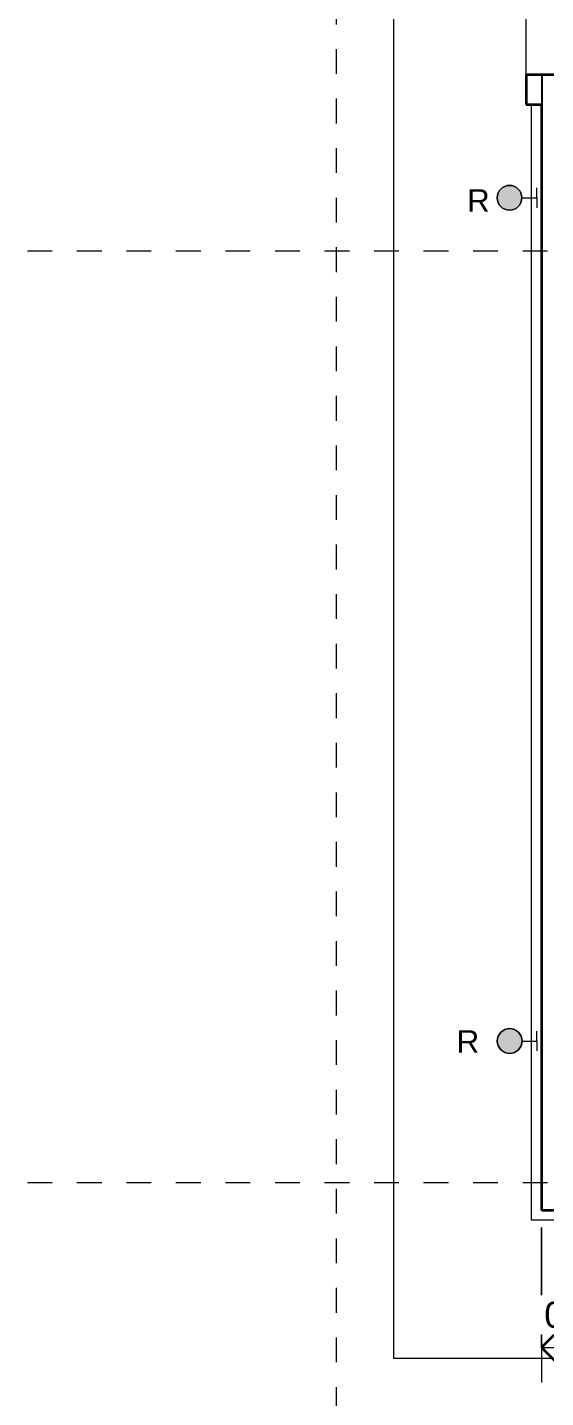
# Model space of a CAD drawing. Header units: metres. Extents: x -1.5 to 31.4, y -9.2 to 10.9.
# Drawn here: x -1.51 to 0.58, y -6.3 to -0.77 of the extents above; entities that cross this region are included whole.
import ezdxf

# ---------------------------------------------------------------- set-up
doc = ezdxf.new("R2010")
doc.units = ezdxf.units.M
doc.linetypes.add('Línea de rejilla', pattern=[0.022225, 0.0127, -0.003175, 0.003175, -0.003175])
for name, color, linetype, lineweight in [('A-ANNO-DIMS', 7, 'Continuous', 9), ('A-ANNO-DIMS-70', 7, 'Continuous', 9), ('A-DETL-GENF', 7, 'Continuous', 18), ('A-DETL-THIN', 7, 'Continuous', 18), ('A-FLOR', 7, 'Continuous', 18), ('A-WALL', 7, 'Continuous', 18), ('G-ANNO-TEXT', 7, 'Continuous', 9), ('S-GRID', 7, 'Continuous', 9)]:
    doc.layers.add(name, color=color, linetype=linetype, lineweight=lineweight)
doc.styles.add('Arial_1', font='arial.ttf', dxfattribs={"height": 0.105})
doc.styles.add('Arial_2', font='arial.ttf', dxfattribs={"height": 0.091})
doc.dimstyles.new('Diagonal_-_Arial_1_5_mm', dxfattribs={"dimscale": 0.3048, "dimtxt": 0.107127, "dimasz": 0.287073, "dimexe": 0.459318, "dimexo": 0.229659, "dimgap": 0.160761, "dimtad": 1, "dimrnd": 0.01, "dimzin": 0, "dimdsep": 46, "dimtxsty": 'Arial_1', "dimblk1": 'OPEN30', "dimblk2": 'OPEN30', "dimsah": 1, "dimcen": 0.09, "dimaunit": 1, "dimadec": 4, "dimazin": 0, "dimtfac": 1, "dimtdec": 4, "dimtix": 1, "dimtmove": 0, "dimatfit": 3, "dimfxl": 1, "dimtvp": 1, "dimtfill": 1, "dimtolj": 1, "dimtzin": 0, "dimarcsym": 2})

# ---------------------------------------------------------------- blocks, each defined once
blk = doc.blocks.new('DIMBLOCK44-ARQ_ELEC_PB')
at = {"layer": 'A-ANNO-DIMS-70', "transparency": 16777216}
for p, q in [((0.5637, -5.6143), (0.5637, -6.2394)), ((0.5637, -6.0994), (0.5637, -5.6143)), ((0.8689, -5.6955), (0.8689, -6.2394)), ((0.8689, -6.0994), (0.8689, -5.6955)), ((0.5637, -6.0994), (0.8689, -6.0994))]:
    blk.add_line(p, q, dxfattribs=at)
at = {"layer": 'A-ANNO-DIMS-70', "lineweight": 35, "transparency": 16777216}
for p, q in [((0.5637, -6.0994), (0.6512, -6.0119)), ((0.8689, -6.0994), (0.7814, -6.0119)), ((0.5637, -6.0994), (0.6512, -6.1869)), ((0.8689, -6.0994), (0.7814, -6.1869))]:
    blk.add_line(p, q, dxfattribs=at)
at = {"layer": 'A-ANNO-DIMS-70', "color": 0, "transparency": 16777216, "insert": (0.5746, -5.9141), "char_height": 0.105, "width": 0.34017, "attachment_point": 1, "line_spacing_factor": 0.941778, "style": 'Arial_1', "bg_fill": 3, "box_fill_scale": 1.25, "bg_fill_color": 9, "bg_fill_true_color": 13158600, "bg_fill_transparency": 0}
blk.add_mtext('0.31', dxfattribs=at)
blk = doc.blocks.new('_Open30')
at = {"color": 0, "linetype": 'ByBlock', "lineweight": -2}
for p, q in [((-1, 0.268), (0, 0)), ((0, 0), (-1, -0.268)), ((0, 0), (-1, 0))]:
    blk.add_line(p, q, dxfattribs=at)

msp = doc.modelspace()

# ---------------------------------------------------------------- hatches: boundary and pattern name
at = {"layer": 'A-DETL-GENF', "true_color": 0xff0000}
for points in [[(0.4345, -1.5085), (0.4474, -1.5068), (0.4595, -1.5018), (0.4698, -1.4938), (0.4778, -1.4835), (0.4828, -1.4714), (0.4845, -1.4585), (0.4828, -1.4455), (0.4778, -1.4335), (0.4698, -1.4231), (0.4595, -1.4152), (0.4474, -1.4102), (0.4345, -1.4085), (0.4216, -1.4102), (0.4095, -1.4152), (0.3991, -1.4231), (0.3912, -1.4335), (0.3862, -1.4455), (0.3845, -1.4585), (0.3862, -1.4714), (0.3912, -1.4835), (0.3991, -1.4938), (0.4095, -1.5018), (0.4216, -1.5068)], [(0.435, -4.9119), (0.4479, -4.9102), (0.46, -4.9052), (0.4703, -4.8973), (0.4783, -4.8869), (0.4833, -4.8749), (0.485, -4.8619), (0.4833, -4.849), (0.4783, -4.8369), (0.4703, -4.8266), (0.46, -4.8186), (0.4479, -4.8136), (0.435, -4.8119), (0.422, -4.8136), (0.41, -4.8186), (0.3996, -4.8266), (0.3917, -4.8369), (0.3867, -4.849), (0.385, -4.8619), (0.3867, -4.8749), (0.3917, -4.8869), (0.3996, -4.8973), (0.41, -4.9052), (0.422, -4.9102)]]:
    msp.add_hatch(color=1, dxfattribs=at).paths.add_polyline_path(points)

# ---------------------------------------------------------------- linework, layer by layer
at = {"layer": 'A-DETL-THIN', "color": 1, "true_color": 0xff0000}
for p, q in [((0.5445, -1.4585), (0.5445, -1.4185)), ((0.4845, -1.4585), (0.5445, -1.4585)), ((0.5445, -1.4585), (0.5445, -1.4985)), ((0.485, -4.8619), (0.545, -4.8619)), ((0.545, -4.8619), (0.545, -4.8219)), ((0.545, -4.8619), (0.545, -4.9019))]:
    msp.add_line(p, q, dxfattribs=at)
for centre in [(0.4345, -1.4585), (0.435, -4.8619)]:
    msp.add_circle(centre, 0.05, dxfattribs=at)
for centre, start, end in [((0.4345, -1.4585), 360, 180), ((0.4345, -1.4585), 180, 360), ((0.435, -4.8619), 360, 180), ((0.435, -4.8619), 180, 360)]:
    msp.add_arc(centre, 0.05, start, end, dxfattribs=at)
at = {"layer": 'A-FLOR', "color": 253, "true_color": 0xaaaaaa}
for p, q in [((-0.0343, 3.4577), (-0.0343, -6.1423)), ((-0.0343, -6.1423), (6.9257, -6.1423))]:
    msp.add_line(p, q, dxfattribs=at)
at = {"layer": 'A-WALL', "color": 253, "true_color": 0xaaaaaa}
for p, q in [((0.5017, -0.9623), (0.5017, -0.3623)), ((0.5037, -1.0803), (0.5037, -0.9643)), ((0.5037, -0.9643), (0.5637, -0.9643)), ((0.5637, -0.9643), (0.5637, -1.0803)), ((0.5657, -0.9643), (0.5657, -5.5443)), ((0.5747, -0.9643), (0.5657, -0.9643)), ((0.5747, -0.9643), (0.5747, -0.9623)), ((0.5637, -1.0803), (0.5037, -1.0803)), ((0.5237, -5.5843), (0.5237, -1.0823)), ((1.1557, -5.5843), (0.5237, -5.5843)), ((0.5637, -5.5423), (1.2737, -5.5423))]:
    msp.add_line(p, q, dxfattribs=at)
at = {"layer": 'A-WALL', "color": 253, "lineweight": 35, "true_color": 0xaaaaaa}
for p, q in [((0.5017, -0.9623), (0.5017, -1.0823)), ((0.6177, -0.9623), (0.5017, -0.9623)), ((0.5017, -1.0823), (0.5637, -1.0823)), ((0.5637, -1.0823), (0.5637, -5.5443)), ((0.5637, -5.5443), (1.1557, -5.5443))]:
    msp.add_line(p, q, dxfattribs=at)
at = {"layer": 'S-GRID', "color": 8, "linetype": 'Línea de rejilla', "true_color": 0x808080}
for p, q in [((-0.2643, -9.1585), (-0.2643, 10.3724)), ((-1.5122, -1.6723), (15.5819, -1.6723)), ((-1.5122, -5.4323), (15.5819, -5.4323))]:
    msp.add_line(p, q, dxfattribs=at)

# ---------------------------------------------------------------- texts
at = {"layer": 'G-ANNO-TEXT', "color": 1, "true_color": 0xff0000, "char_height": 0.091, "width": 0.112236, "attachment_point": 1, "style": 'Arial_2'}
for insert in [(0.263, -1.4241), (0.2207, -4.8181)]:
    msp.add_mtext('R', dxfattribs=dict(at, insert=insert))

# ---------------------------------------------------------------- next in the draw order: dimensions: what is measured, and where the dimension line sits
at = {"layer": 'A-ANNO-DIMS'}
dim = msp.add_linear_dim(base=(0.8689, -6.0994), p1=(0.5637, -5.5443), p2=(0.8689, -5.6255), dimstyle='Diagonal_-_Arial_1_5_mm', override={"dimpost": '<>', "dimfxl": 0.315808}, dxfattribs=at)
dim.commit()
dim.dimension.update_dxf_attribs({"geometry": 'DIMBLOCK44-ARQ_ELEC_PB', "text_midpoint": (0.7163, -5.9967)})

doc.saveas('drawing.dxf')
